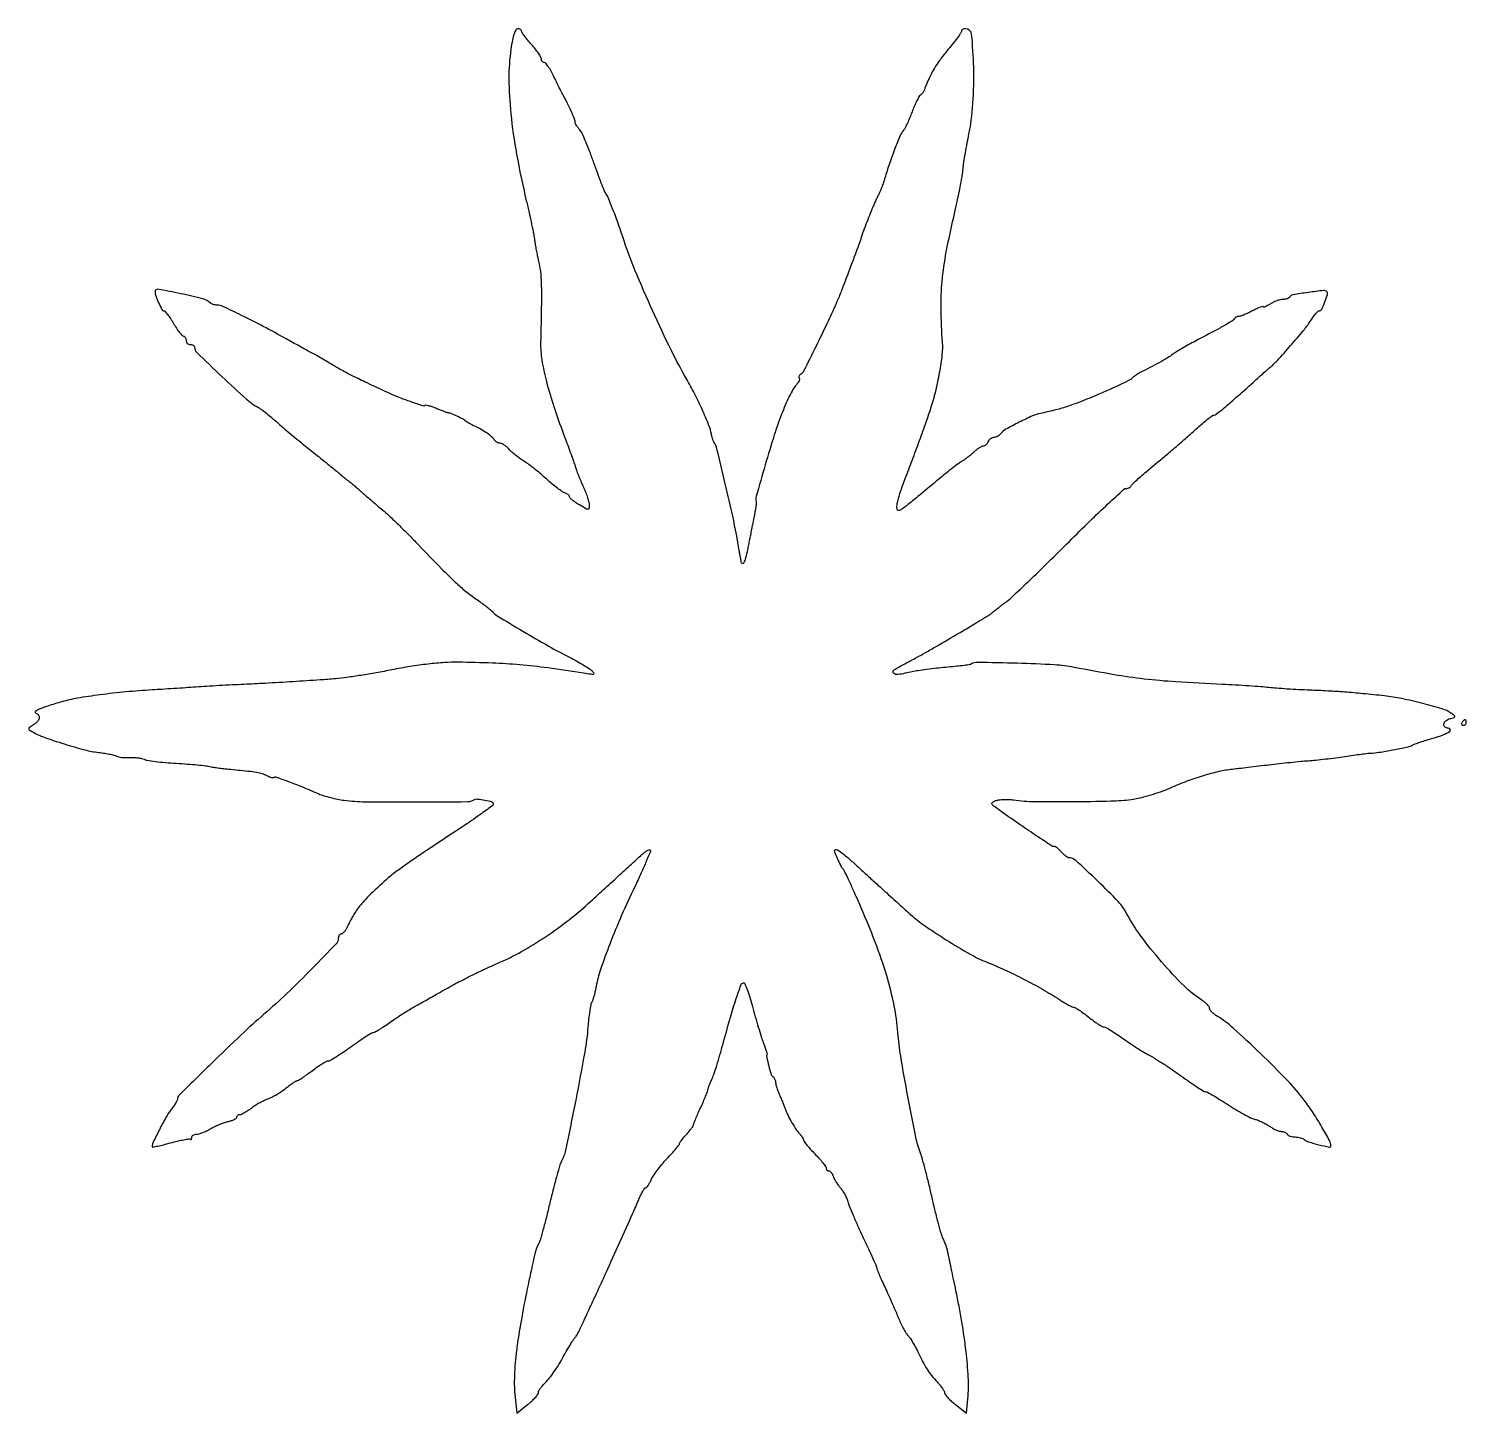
# Model space of a CAD drawing. Extents: x 0 to 510, y 0 to 491.
import ezdxf

# ---------------------------------------------------------------- set-up
doc = ezdxf.new("R2010")
doc.units = 0

msp = doc.modelspace()

# ---------------------------------------------------------------- linework, layer by layer
for points in [[(171.211284, 483.75, 0.038553), (170.494084, 473.300979, 0.023167), (171.176123, 460.881694, 0.019876), (173.217729, 446.491431, 0.012803), (176.668755, 430, -0.003033), (177.650931, 425.724907, -0.003313), (178.551808, 421.562267, -0.003103), (179.276916, 417.990695, -0.016431), (179.597363, 416.020485, 0.009345), (179.832396, 414.433853, 0.005356), (180.172081, 412.528935, 0.005349), (180.554708, 410.620557, 0.008867), (180.923126, 409.020485, -0.032107), (181.637456, 405.091524, -0.02198), (181.962375, 400.567737, -0.0108), (182.005117, 393.617561, -0.001575), (181.742495, 379.5, 0.047026), (182.173294, 373.546185, 0.021669), (183.791296, 365.937987, 0.017701), (186.538778, 356.672635, 0.009649), (190.528309, 345.5, -0.002475), (191.610179, 342.602201, -0.002449), (192.667111, 339.683806, -0.002402), (193.567322, 337.120736, -0.009476), (194.083924, 335.529977, 0.015415), (194.569351, 334.093508, 0.006358), (195.310902, 332.178357, 0.006283), (196.158847, 330.142804, 0.008034), (196.993296, 328.290876, -0.015955), (197.761427, 326.511402, -0.016187), (198.410531, 324.695044, -0.016188), (198.871692, 323.082065, -0.061604), (199, 322.044624, -0.040901), (198.90525, 320.888277, -0.374231), (198.546337, 320.591395, -0.122572), (197.830784, 320.788683, -0.005022), (195.5, 322.132501, -0.016471), (194.159308, 322.984264, -0.023207), (193.028125, 323.835883, -0.020683), (192.182603, 324.597278, -0.201758), (192, 325.031388, 0.166088), (191.876445, 325.393086, 0.057572), (191.485938, 325.793112, 0.04951), (190.919697, 326.166921, 0.040076), (190.25, 326.453573, -0.068584), (189.308653, 326.921464, -0.012), (187.695935, 328.078245, -0.012822), (185.85905, 329.539143, -0.011197), (184.012758, 331.15818, 0.010115), (182.037716, 332.897693, 0.007745), (179.811771, 334.721253, 0.00784), (177.674182, 336.363824, 0.018314), (176.012758, 337.507512, -0.015778), (174.528307, 338.518319, -0.012147), (172.972283, 339.710221, -0.012322), (171.571247, 340.896519, -0.028458), (170.595012, 341.870292, 0.030719), (169.770492, 342.685338, 0.032769), (168.869114, 343.374398, 0.034726), (168.02175, 343.857037, 0.112553), (167.394703, 344, -0.082312), (166.840081, 344.091927, -0.05241), (166.244972, 344.367188, -0.051087), (165.70157, 344.771809, -0.064975), (165.29969, 345.25, 0.072681), (164.367669, 346.325075, 0.028034), (162.798694, 347.53122, 0.023145), (160.681015, 348.838502, 0.013001), (158, 350.236904, -0.008738), (157.006169, 350.74455, -0.010401), (156.0875, 351.259048, -0.009296), (155.332787, 351.721681, -0.064084), (155, 352, 0.091374), (154.253231, 352.55862, 0.00801), (152.109704, 353.578219, 0.009897), (149.947595, 354.513258, 0.056473), (148.745226, 354.853228, -0.043909), (148.281117, 354.971978, -0.004449), (147.209403, 355.359729, -0.005543), (145.939213, 355.848209, -0.004389), (144.576788, 356.403469, 0.014932), (143.23603, 356.917212, 0.022257), (142.033244, 357.278166, 0.018618), (141.054211, 357.486642, 0.24418), (140.711574, 357.378241, -0.283953), (140.055821, 357.223277, -0.003487), (135.77137, 358.682482, -0.010445), (131.386274, 360.313667, -0.014129), (127.5, 361.980945, -0.001897), (120.169337, 365.40809, -0.005494), (115.131434, 367.854733, -0.00782), (111.4224, 369.779693, -0.014707), (108.5, 371.467638, 0.004832), (106.678658, 372.568153, 0.002916), (104.5, 373.838907, 0.00292), (102.32051, 375.07628, 0.005114), (100.5, 376.071512, -0.002094), (98.612101, 377.088817, -0.001015), (96.20625, 378.404591, -0.001007), (93.706211, 379.785038, -0.00145), (91.5, 381.017427, 0.00623), (83.36072, 385.46248, 0.007838), (75.709651, 389.365596, 0.004435), (69.049469, 392.5597, 0.110018), (67.072656, 393, -0.035255), (66.356498, 393.05056, -0.033639), (65.642941, 393.201318, -0.035484), (65.032026, 393.421835, -0.092274), (64.647995, 393.685338, 0.134493), (61.956078, 395.219547, 0.011314), (54.091367, 397.044505, 0.007477), (45.987913, 398.606555, 0.466594), (45, 397.77839, 0.086455), (45.266894, 396.246381, 0.019641), (46.258974, 393.79278, 0.01282), (47.417327, 391.389619, 0.28107), (48.055671, 391, -0.215513), (48.516384, 390.791748, -0.01527), (49.437731, 389.678125, -0.019369), (50.480004, 388.224091, -0.013275), (51.552868, 386.5, 0.013966), (52.628992, 384.775983, 0.020229), (53.681211, 383.321875, 0.016448), (54.613436, 382.21453, 0.21266), (55.095022, 382, -0.162495), (55.440222, 381.884771, -0.096194), (55.734163, 381.559375, -0.077519), (55.932745, 381.073686, -0.058416), (56, 380.5, 0.099038), (56.114514, 379.927543, 0.097945), (56.440625, 379.440625, 0.097945), (56.927543, 379.114514, 0.099038), (57.5, 379, -0.05649), (58.073756, 378.93497, -0.075909), (58.559375, 378.742557, -0.095085), (58.884952, 378.457939, -0.167239), (59, 378.123597, 0.203004), (59.819265, 376.188902, 0.003098), (68.794603, 367.59879, 0.00688), (77.417202, 359.669823, 0.059234), (81.693273, 356.672109, -0.038341), (82.693511, 356.031353, -0.006421), (84.495579, 354.634991, -0.007), (86.574158, 352.93316, -0.006159), (88.695934, 351.100611, 0.004265), (91.05363, 349.048654, 0.002641), (93.856556, 346.67643, 0.002648), (96.649478, 344.362927, 0.004768), (98.967591, 342.5, -0.001814), (101.217496, 340.713658, -0.001201), (103.788623, 338.646875, -0.001209), (106.27703, 336.626764, -0.002351), (108.252001, 335, 0.001533), (109.962123, 333.586689, 0.001709), (111.620221, 332.234375, 0.001576), (113.041149, 331.090954, 0.009006), (113.808211, 330.5, -0.012552), (114.515712, 329.946892, -0.003291), (115.621334, 329.02465, -0.003341), (116.866704, 327.95751, -0.003418), (118.088277, 326.881789, 0.003327), (119.534473, 325.607799, 0.001353), (121.518888, 323.892401, 0.001339), (123.662243, 322.059684, 0.001707), (125.648913, 320.381789, -0.013546), (127.970878, 318.324578, -0.004371), (131.300256, 315.154799, -0.004355), (134.943541, 311.562891, -0.004872), (138.388503, 308.038803, 0.002229), (146.641961, 299.505984, 0.01065), (151.477352, 294.757948, 0.01802), (155.145333, 291.547701, 0.020933), (158.861298, 288.77492, -0.006776), (160.710599, 287.474841, -0.007892), (162.431131, 286.188261, -0.00711), (163.851256, 285.058337, -0.046333), (164.5, 284.417967, 0.081768), (166.385598, 282.802715, 0.002377), (175.43376, 277.374042, 0.005404), (184.609764, 272.061088, 0.010791), (192, 268.095941, -0.008367), (194.598542, 266.717905, -0.009605), (197.03125, 265.313558, -0.008829), (199.044961, 264.049911, -0.053254), (200, 263.270513, -0.052521), (200.642439, 262.467835, -0.507151), (200.508614, 262.121452, -0.100053), (199.67912, 262.06832, -0.005119), (197, 262.461493, 0.005466), (184.261984, 264.321813, 0.011616), (174.36142, 265.423863, 0.012017), (164.632567, 266.043359, 0.006289), (152.5, 266.370758, 0.020745), (147.689106, 266.240426, 0.011453), (141.831273, 265.703091, 0.010756), (135.446964, 264.83015, 0.01024), (129, 263.671107, -0.005004), (123.45707, 262.614554, -0.00531), (118.002619, 261.691021, -0.00566), (113.032212, 260.96122, -0.010639), (109, 260.502856, -0.006215), (103.532961, 260.067411, -0.001299), (93.94124, 259.448344, -0.001444), (84.003796, 258.861691, -0.003294), (76.5, 258.490023, 0.002014), (72.472467, 258.300866, 0.001288), (67.79375, 258.050145, 0.001294), (63.209982, 257.78077, 0.002416), (59.5, 257.535114, -0.000963), (55.892761, 257.285737, -0.000594), (51.646875, 257.005491, -0.000595), (47.448425, 256.738398, -0.001067), (44, 256.530527, 0.008793), (34.654572, 255.82211, 0.009148), (25.462666, 254.792565, 0.00947), (17.431106, 253.588765, 0.028078), (12, 252.352255, 0.006749), (6.949149, 250.825773, 0.02681), (3.918696, 249.683023, 0.078643), (2.639085, 248.860716, 0.568033), (2.75, 248.285555, -0.154083), (3.703677, 247.556209, -0.210502), (3.912948, 246.508785, -0.137763), (3.257682, 245.284858, -0.061878), (1.829603, 244.125658, 0.011401), (0.465058, 243.229604, 0.219856), (0.213488, 242.804272, 0.276987), (0.404824, 242.396928, 0.017363), (1.579603, 241.666082, 0.04431), (5.672833, 239.772774, 0.01057), (12.791446, 237.38576, 0.011017), (20.074602, 235.288568, 0.035984), (25, 234.359706, -0.009502), (27.179289, 234.067114, -0.012061), (29.178125, 233.710434, -0.010135), (30.826882, 233.340053, -0.09095), (31.5, 233.03732, 0.102764), (32.103446, 232.782729, 0.021962), (33.234375, 232.611214, 0.022082), (34.586731, 232.526666, 0.019454), (36, 232.555816, -0.023339), (37.456487, 232.574544, -0.021967), (38.938361, 232.459112, -0.022542), (40.241201, 232.239836, -0.067637), (41.088037, 231.933699, 0.083083), (42.171418, 231.579274, 0.006861), (45.121227, 231.173608, 0.009029), (48.675896, 230.799395, 0.006836), (52.588037, 230.512679, -0.003374), (56.494789, 230.253543, -0.004524), (60.032496, 229.962697, -0.003166), (62.990754, 229.673622, -0.046877), (64.011949, 229.46935, 0.032428), (64.910572, 229.262467, 0.005197), (66.691878, 228.991333, 0.00573), (68.799946, 228.717453, 0.004999), (71.011949, 228.478208, -0.001848), (77.940302, 227.772993, -0.015486), (81.057545, 227.346087, -0.034622), (83.003934, 226.877421, -0.046506), (84.674832, 226.174025, 0.024865), (85.498112, 225.784752, 0.035346), (86.265904, 225.529209, 0.038285), (86.890175, 225.419411, 0.224398), (87.19539, 225.528723, -0.288429), (87.860672, 225.680138, -0.003853), (92.004774, 224.188347, -0.009188), (96.999887, 222.241622, -0.005009), (103.060785, 219.679032, 0.028274), (104.808383, 219.034176, 0.012595), (107.173359, 218.37513, 0.012421), (109.717657, 217.801512, 0.016433), (112.060785, 217.413659, 0.03036), (119.461761, 216.891207, 0.003136), (136.955754, 216.829931, 0.000995), (155.908402, 216.920113, 0.137565), (158.066381, 217.541026, -0.161345), (159.386445, 217.855184, -0.027543), (161.977609, 217.486427, -0.023792), (164.47314, 216.865108, -0.350632), (164.953158, 216.170545, -0.221086), (164.48264, 215.319239, -0.004128), (160.230666, 212.267954, -0.006546), (153.989263, 207.987864, -0.001564), (143.5, 201.042173, 0.00336), (138.685706, 197.829352, 0.003884), (134.14375, 194.702235, 0.003479), (130.337312, 191.998039, 0.022742), (128.5, 190.542052, 0.009582), (122.307793, 184.947211, 0.027492), (118.308378, 180.7553, 0.037168), (115.520168, 176.952259, 0.036329), (113.301865, 172.75, -0.029816), (112.763506, 171.697198, -0.03857), (112.142679, 170.807813, -0.042697), (111.531923, 170.180282, -0.180317), (111.048274, 170, 0.147691), (110.648512, 169.879284, 0.09897), (110.30793, 169.539773, 0.082598), (110.078315, 169.032229, 0.065099), (110, 168.433271, -0.193397), (109.244679, 166.553536, -0.002774), (100.66999, 157.705359, -0.0083), (91.734343, 148.884305, -0.012381), (83.60784, 141.5, 0.010842), (75.583044, 134.25307, 0.004311), (64.877153, 123.979118, 0.000757), (53.520933, 112.857761, 0.201235), (53, 111.615838, -0.118278), (52.873196, 111.087294, -0.014978), (52.306024, 110.051256, -0.016892), (51.542182, 108.845303, -0.013303), (50.63753, 107.591424, 0.034283), (48.860283, 104.89681, 0.010404), (46.539581, 100.584616, 0.00645), (44.353239, 96.171873, 0.112245), (44, 94.618186, 0.467249), (44.177169, 94.469989, 0.005273), (45.901927, 94.798423, 0.01133), (47.991569, 95.268725, 0.006616), (50.474646, 95.922009, -0.008995), (52.994014, 96.57204, -0.013761), (55.201688, 97.035663, -0.008207), (57.035239, 97.33733, -0.237323), (57.474646, 97.192021, 0.16639), (57.672946, 97.094848, 0.258099), (57.845677, 97.163698, 0.12852), (57.963798, 97.420785, 0.043792), (58, 97.833333, -0.14806), (58.134791, 98.278545, -0.098655), (58.514063, 98.65839, -0.082276), (59.080968, 98.915165, -0.064835), (59.75, 99.003738, 0.070371), (60.629706, 99.130082, 0.022131), (61.891661, 99.558686, 0.02162), (63.2744, 100.167738, 0.022369), (64.583316, 100.887673, -0.023768), (65.994232, 101.658579, -0.015409), (67.691121, 102.419871, -0.015499), (69.398257, 103.062268, -0.028185), (70.833316, 103.46339, 0.026066), (72.046264, 103.796896, 0.037877), (73.069786, 104.225011, 0.042494), (73.799461, 104.679251, 0.236529), (74, 105.079455, -0.115129), (74.081939, 105.430595, -0.100417), (74.31335, 105.72959, -0.093487), (74.659368, 105.930261, -0.084981), (75.066722, 106, 0.111479), (75.66185, 106.134359, 0.016779), (76.755182, 106.700281, 0.018131), (78.019747, 107.471164, 0.014772), (79.316722, 108.383934, -0.019318), (80.718644, 109.351629, -0.015413), (82.299287, 110.287777, -0.015682), (83.818436, 111.064279, -0.037482), (85, 111.51745, 0.044243), (86.209475, 112.000153, 0.015953), (87.836022, 112.888872, 0.015679), (89.56541, 113.98113, 0.01797), (91.143904, 115.133516, -0.008256), (92.588313, 116.231647, -0.011656), (93.913075, 117.15797, -0.007943), (95.040455, 117.882203, -0.13968), (95.453896, 118, 0.142386), (95.882078, 118.124457, 0.005568), (97.270814, 119.028125, 0.009501), (98.899144, 120.158971, 0.006527), (100.703794, 121.5, -0.01098), (102.541668, 122.840478, -0.014606), (104.272346, 123.971875, -0.011855), (105.748214, 124.828846, -0.126256), (106.415216, 125, 0.133959), (107.130086, 125.195026, 0.006682), (109.226232, 126.46875, 0.010363), (111.691696, 128.084448, 0.007277), (114.40118, 130, -0.006373), (117.100547, 131.915732, -0.009252), (119.534605, 133.53125, -0.005434), (121.608593, 134.821688, -0.137282), (122.24579, 135, 0.125776), (122.845819, 135.153365, 0.009656), (124.303564, 135.987602, 0.012762), (126.019169, 137.074277, 0.009377), (127.866023, 138.36205, -0.008759), (129.967233, 139.831039, -0.005576), (132.460644, 141.469863, -0.0056), (134.943347, 143.023323, -0.01035), (137, 144.220666, 0.001052), (139.013709, 145.343401, 0.000669), (141.353125, 146.658308, 0.000672), (143.644901, 147.954537, 0.001248), (145.5, 149.013205, -0.006457), (150.944608, 152.045585, -0.007514), (156.198993, 154.782561, -0.007567), (161.500566, 157.343908, -0.006733), (167.086616, 159.848278, 0.026783), (174.963183, 163.76592, 0.018581), (183.43009, 168.983392, 0.018035), (191.816953, 175.040563, 0.019903), (199.464861, 181.5, 0.000206), (204.588997, 186.193515, 0.000187), (209.878349, 191.046013, 0.000175), (214.551728, 195.339643, 0.000816), (217.239569, 197.818917, -0.020488), (218.3311, 198.749022, -0.032647), (219.343193, 199.440655, -0.034839), (220.170643, 199.85532, -0.303949), (220.553786, 199.779547, -0.300641), (220.656003, 199.278665, -0.003008), (219.208517, 195.74517, -0.008466), (217.411145, 191.629416, -0.005238), (215.167192, 186.852449, 0.009711), (210.474292, 176.625403, 0.010186), (206.259616, 166.384177, 0.010235), (202.969561, 157.359097, 0.037969), (201.453482, 151.5, -0.011764), (201.117357, 149.84887, -0.011352), (200.700357, 148.195481, -0.011341), (200.267256, 146.756952, -0.040128), (199.896126, 145.867595, 0.070794), (199.537924, 144.835953, 0.009542), (199.140315, 142.570722, 0.010853), (198.776486, 139.850677, 0.008948), (198.503601, 136.936509, -0.025636), (197.378158, 128.103729, -0.004149), (194.169357, 111.078976, -0.002125), (190.585882, 93.295288, -0.076472), (189.130571, 89.378346, 0.055229), (188.584091, 88.078693, 0.003865), (187.489549, 84.27176, 0.005441), (186.266108, 79.697599, 0.004069), (185.013923, 74.631901, -0.003683), (183.766802, 69.569948, -0.004959), (182.558722, 65.00747, -0.003444), (181.483276, 61.205337, -0.052261), (180.966806, 59.937977, 0.067272), (179.697018, 56.534127, 0.003843), (177.304397, 45.579149, 0.006524), (175.021709, 33.978855, 0.010397), (173.406664, 24, 0.010958), (172.836605, 19.181002, 0.012161), (172.501731, 14.506141, 0.013083), (172.41245, 10.260517, 0.02323), (172.592839, 6.766982), (173.255074, 0.033964), (177.127537, 3.101011, 0.018261), (178.610461, 4.366299, 0.02395), (179.862464, 5.63185, 0.022656), (180.781823, 6.753013, 0.161768), (181, 7.409715, -0.126286), (181.162442, 8.04261, -0.028016), (181.759914, 8.998778, -0.027407), (182.59667, 10.056434, -0.023435), (183.586942, 11.075686, 0.040642), (184.82153, 12.437051, 0.012213), (186.472709, 14.697233, 0.012154), (188.208357, 17.333688, 0.012904), (189.778103, 20, -0.003963), (191.205455, 22.526711, -0.005711), (192.5114, 24.7375, -0.003152), (193.644913, 26.580965, -0.087604), (194.021697, 27, 0.099044), (194.369115, 27.404462, 0.005924), (195.144156, 28.821875, 0.008707), (196.023548, 30.548281, 0.006307), (196.94499, 32.5, -0.000584), (197.98789, 34.7761, -0.000342), (199.242076, 37.5, -0.000342), (200.500732, 40.223802, -0.000581), (201.557652, 42.5, 0.002401), (204.990893, 49.964894, 0.000893), (209.748088, 60.49059, 0.000727), (214.36051, 70.784717, 0.005295), (216.513847, 75.75, -0.013583), (217.252415, 77.378542, -0.020428), (217.991464, 78.751563, -0.016089), (218.662279, 79.8055, -0.247847), (219.030554, 80, 0.217251), (219.379257, 80.159017, 0.029792), (219.878834, 80.808699, 0.029766), (220.40793, 81.69853, 0.02106), (220.897697, 82.753019, -0.048708), (221.629328, 84.124557, -0.014013), (223.019349, 86.090663, -0.013957), (224.719933, 88.231284, -0.014432), (226.519017, 90.249272, 0.00565), (228.236259, 92.108663, 0.008557), (229.683711, 93.768139, 0.004113), (230.868467, 95.198015, 0.172608), (231, 95.567682, -0.119961), (231.074635, 95.874283, -0.022021), (231.367188, 96.383348, -0.022536), (231.771448, 96.960896, -0.018821), (232.25, 97.536725, 0.004951), (233.968357, 99.491453, 0.014292), (235.105957, 100.890617, 0.015514), (235.844618, 101.918656, 0.149095), (236, 102.428158, -0.097074), (236.070506, 102.787892, -0.002251), (236.734375, 104.395669, -0.004921), (237.542005, 106.274743, -0.003307), (238.5, 108.406288, 0.004268), (239.457843, 110.5485, 0.006151), (240.265625, 112.461079, 0.003425), (240.91485, 114.084298, 0.093678), (241, 114.534794, -0.082468), (241.068241, 114.945723, -0.007468), (241.420436, 115.928645, -0.009529), (241.883127, 117.093645, -0.007309), (242.431272, 118.348871, 0.024897), (243.141562, 120.145097, 0.005196), (244.195703, 123.364981, 0.005441), (245.340792, 127.13186, 0.005119), (246.427974, 131, -0.003783), (249.061254, 140.466071, -0.010468), (251.103689, 147.072854, -0.007178), (252.77429, 151.869992, -0.228764), (253.642036, 152.714012, -0.390242), (254.081354, 152.516568, -0.010213), (254.955491, 150.352279, -0.016276), (255.903734, 147.591817, -0.009738), (256.858863, 144.2559, 0.004123), (257.858514, 140.610293, 0.00385), (258.940661, 136.897046, 0.003836), (259.952483, 133.61385, 0.013081), (260.683097, 131.5, -0.004764), (261.248517, 129.948192, -0.007416), (261.703152, 128.59915, -0.002894), (262.066751, 127.441929, -0.198167), (262.048161, 127.241788, 0.176855), (261.912904, 126.23691, 0.010541), (262.644664, 123.212296, 0.010408), (263.503256, 120.218239, 0.18123), (264.113363, 119.429938, -0.090583), (264.452847, 119.123522, -0.053169), (264.73955, 118.655518, -0.050861), (264.934233, 118.108235, -0.060105), (265, 117.563107, 0.066639), (265.099037, 116.82332, 0.012113), (265.496215, 115.494226, 0.012849), (266.042543, 113.951288, 0.011341), (266.689242, 112.372124, -0.001732), (267.34599, 110.852367, -0.00243), (267.921078, 109.490561, -0.001438), (268.396744, 108.33942, -0.032671), (268.5106, 108, 0.049464), (269.15994, 106.260002, 0.013766), (270.514522, 103.68053, 0.014111), (272.024275, 101.15792, 0.042232), (273.242828, 99.561439, -0.018186), (273.915574, 98.762708, -0.022079), (274.483831, 97.965837, -0.021348), (274.896544, 97.265676, -0.123101), (275, 96.851839, 0.16544), (275.159246, 96.383731, 0.00841), (276.175, 95.108558, 0.012691), (277.467483, 93.619493, 0.008794), (279, 92, -0.010922), (280.532254, 90.36692, -0.015224), (281.825, 88.836053, -0.011582), (282.817974, 87.523485, -0.157404), (283, 86.9596, 0.096161), (283.071098, 86.593338, 0.097222), (283.273955, 86.281883, 0.098592), (283.576731, 86.073357, 0.101992), (283.932612, 86, -0.163147), (284.333016, 85.865778, -0.060375), (284.766661, 85.447391, -0.051702), (285.164969, 84.83863, -0.042211), (285.462301, 84.118778, 0.043759), (285.83012, 83.236022, 0.018199), (286.470765, 82.113604, 0.017841), (287.248356, 80.954065, 0.022016), (288.05692, 79.93437, -0.032641), (288.868193, 78.8654, -0.022158), (289.653555, 77.554103, -0.022377), (290.301623, 76.214453, -0.041028), (290.687214, 75.065592, 0.036327), (291.186469, 73.530435, 0.004402), (292.55585, 70.253707, 0.00521), (294.260385, 66.385721, 0.00427), (296.159983, 62.287452, -0.002353), (298.015015, 58.325227, -0.003626), (299.578245, 54.879574, -0.001215), (300.898802, 51.892283, -0.103821), (301, 51.410167, 0.097486), (301.090131, 50.952286, 0.002911), (301.843818, 49.142149, 0.005692), (302.771899, 47.016969, 0.003887), (303.872573, 44.622715, -0.003349), (305.104973, 41.949513, -0.002476), (306.433739, 38.976672, -0.002502), (307.661078, 36.155687, -0.005619), (308.557609, 34, 0.015239), (309.377657, 32.130475, 0.013465), (310.342651, 30.234375, 0.013651), (311.305001, 28.572917, 0.039449), (312.089185, 27.5, -0.028657), (312.862695, 26.488217, -0.012361), (313.779949, 25.059375, -0.012185), (314.683875, 23.486513, -0.015785), (315.430902, 22, 0.010707), (317.213833, 18.360484, 0.022891), (318.775921, 15.649288, 0.026812), (320.405954, 13.376116, 0.022073), (322.374009, 11.131506, -0.01863), (323.379401, 10.000632, -0.022789), (324.228615, 8.869284, -0.022096), (324.845337, 7.872677, -0.128185), (325, 7.27931, 0.168309), (325.207324, 6.680856, 0.019989), (326.133301, 5.596898, 0.022079), (327.380478, 4.363822, 0.016429), (328.858047, 3.112429), (332.716094, 0.056799), (333.306051, 6.374505, 0.038182), (333.41391, 12.79989, 0.013791), (332.618725, 21.904072, 0.012851), (331.131606, 32.426205, 0.010772), (329.028912, 43.5, -0.000356), (328.172444, 47.548524, -0.0004), (327.354562, 51.44375, -0.000366), (326.663487, 54.760331, -0.002162), (326.310162, 56.5, 0.018887), (325.993263, 57.830536, 0.01203), (325.529527, 59.353125, 0.012084), (325.00184, 60.82671, 0.0219), (324.489335, 62, -0.042901), (323.871037, 63.594698, -0.004965), (322.831435, 67.290625, -0.005945), (321.688673, 71.722046, -0.004821), (320.565675, 76.5, 0.00414), (319.428618, 81.367498, 0.004535), (318.243758, 86.069789, 0.004248), (317.160039, 90.072587, 0.022564), (316.450845, 92.226942, -0.040597), (314.783677, 97.981595, -0.003889), (311.980704, 112.319386, -0.00493), (309.441858, 126.643234, -0.02276), (308.433755, 135, 0.031397), (307.101502, 144.641138, 0.022636), (304.463213, 155.177511, 0.019205), (300.391891, 167.10168, 0.011383), (294.675767, 181, 0.002519), (292.702006, 185.443686, 0.00387), (290.944162, 189.26875, 0.001349), (289.395314, 192.548373, 0.106123), (289.048145, 193, -0.101235), (288.466014, 193.742315, -0.006882), (287.29465, 196.170363, -0.006833), (286.189709, 198.630968, -0.102456), (286, 199.547053, -0.462845), (286.461765, 199.939023, -0.100995), (287.578942, 199.512831, -0.035935), (289.540463, 198.059711, -0.008969), (292.521796, 195.405736, 0.001263), (294.912405, 193.210656, 0.000575), (298.047901, 190.352789, 0.00057), (301.35944, 187.348319, 0.000783), (304.3434, 184.655736, -0.000239), (307.049499, 182.219223, -0.000313), (309.519137, 179.99068, -0.000228), (311.587449, 178.120221, -0.002963), (312.353051, 177.41892, 0.034695), (317.544564, 173.236558, 0.011643), (325.662423, 167.853839, 0.011626), (334.015961, 162.858127, 0.035079), (339.999498, 160.000198, -0.014498), (346.252626, 157.323499, -0.01072), (353.012321, 154.017328, -0.010638), (359.697705, 150.385853, -0.013324), (365.730128, 146.72437, 0.00876), (367.414463, 145.680881, 0.011816), (368.975904, 144.800284, 0.008953), (370.299298, 144.12477, 0.114005), (370.839397, 144, -0.138035), (371.376953, 143.848715, -0.009077), (372.750068, 142.974726, -0.012608), (374.363315, 141.846725, -0.009057), (376.109269, 140.509706, 0.010663), (377.867553, 139.172182, 0.014334), (379.518636, 138.041835, 0.011394), (380.927051, 137.180523, 0.129933), (381.549917, 137.009706, -0.127907), (382.209103, 136.83175, -0.007276), (384.039258, 135.752879, -0.010748), (386.194132, 134.375597, -0.007655), (388.549917, 132.744776, 0.00732), (391.084618, 130.987586, 0.006434), (393.780288, 129.226565, 0.006478), (396.253912, 127.700247, 0.019279), (398, 126.743308, -0.022897), (399.829664, 125.723289, -0.005946), (402.675, 123.914523, -0.006034), (405.871871, 121.773052, -0.006125), (409, 119.565576, 0.005626), (411.949605, 117.479663, 0.008151), (414.6044, 115.709893, 0.004673), (416.867997, 114.283369, 0.122871), (417.546893, 114.067044, -0.110469), (418.222486, 113.869846, -0.005137), (420.311999, 112.689185, -0.008295), (422.771835, 111.21073, -0.005843), (425.489914, 109.470607, 0.00976), (428.317627, 107.691376, 0.010902), (431.111417, 106.090645, 0.010277), (433.543272, 104.83094, 0.055263), (434.943021, 104.324779, -0.034168), (436.112689, 103.956701, -0.01738), (437.528609, 103.344759, -0.017182), (438.951434, 102.609329, -0.024585), (440.15437, 101.854172, 0.0243), (441.283421, 101.1445, 0.024012), (442.4804, 100.544663, 0.024712), (443.576423, 100.123185, 0.079594), (444.345354, 100, -0.058337), (444.978973, 99.92582, -0.050403), (445.612134, 99.70625, -0.052983), (446.150998, 99.382949, -0.093006), (446.5, 99, 0.123387), (446.894786, 98.615893, 0.047457), (447.594775, 98.29375, 0.0433), (448.455898, 98.073939, 0.040867), (449.359017, 98, -0.034206), (450.286672, 97.936462, -0.031765), (451.220774, 97.746837, -0.033296), (452.029431, 97.469529, -0.085167), (452.55, 97.13817, 0.11048), (454.102657, 96.255956, 0.014903), (457.742791, 95.260913, 0.009599), (461.482398, 94.433166, 0.475657), (461.995815, 94.85633, 0.122357), (461.512466, 96.749235, 0.008753), (458.838244, 101.518749, 0.013158), (455.68721, 106.602884, 0.017262), (452.532712, 111.062209, 0.028879), (446.598467, 117.995224, 0.009337), (437.0506, 127.563176, 0.008221), (427.33874, 136.634915, 0.048483), (421.75, 140.778631, -0.028922), (420.697326, 141.497164, -0.035401), (419.807812, 142.289274, -0.038136), (419.17914, 143.041369, -0.156257), (419, 143.600598, 0.15366), (418.822222, 144.165417, 0.036512), (418.192188, 144.939984, 0.034187), (417.302688, 145.763001, 0.028009), (416.25, 146.518099, -0.054309), (409.948389, 151.559508, -0.018375), (401.922281, 160.161367, -0.018755), (394.39777, 169.532524, -0.041676), (389.571618, 177.304015, 0.073003), (386.649183, 181.413488, 0.010489), (379.343047, 188.727001, 0.006287), (371.53134, 196.038735, 0.187082), (369.05216, 197, -0.144223), (368.65845, 197.115976, -0.022942), (367.996312, 197.5875, -0.023803), (367.247383, 198.234213, -0.018838), (366.5, 199, 0.019822), (365.749713, 199.765745, 0.024687), (364.99205, 200.4125, 0.024181), (364.319043, 200.88175, 0.141055), (363.908221, 201, -0.144984), (362.972782, 201.277071, -0.001858), (357.770633, 204.682676, -0.005303), (351.841164, 208.686903, -0.003639), (345.19632, 213.349394, -0.005216), (342.438155, 215.358537, -0.115453), (341.801884, 216.112537, -0.390633), (341.958851, 216.671467, -0.048718), (343.19632, 217.276644, -0.056299), (344.358013, 217.567102, -0.022348), (345.998294, 217.711556, -0.021778), (347.799566, 217.710841, -0.025527), (349.5, 217.548831, 0.033544), (356.93381, 216.960562, 0.005459), (371.413241, 216.946242, 0.005243), (385.897763, 217.241977, 0.037138), (392.887727, 217.979641, 0.020618), (395.688918, 218.607854, 0.011266), (399.068838, 219.595808, 0.011211), (402.463172, 220.755919, 0.0175), (405.323713, 221.920905, -0.01595), (411.027281, 224.264386, -0.016356), (416.821403, 226.218275, -0.017286), (422.325088, 227.670385, -0.027305), (427.136389, 228.490332, 0.000766), (429.381352, 228.75132, 0.000246), (432.715064, 229.145721, 0.000245), (436.425712, 229.588408, 0.000274), (440, 230.01859, -0.002698), (443.657113, 230.440764, -0.00213), (447.61875, 230.859368, -0.002153), (451.300623, 231.216543, -0.005345), (454, 231.437601, 0.007776), (456.636523, 231.666421, 0.003506), (460.0875, 232.044547, 0.00347), (463.72643, 232.494735, 0.004731), (467, 232.954355, -0.002155), (469.981786, 233.388684, -0.00274), (472.7375, 233.76257, -0.002146), (475.050512, 234.053404, -0.022635), (476, 234.125255, 0.031786), (479.036874, 234.411009, 0.007704), (484.005926, 235.278196, 0.005845), (488.961427, 236.282081, 0.064337), (490.868413, 236.956782, -0.030546), (491.833792, 237.37348, -0.005378), (493.699775, 238.024434, -0.005811), (495.907933, 238.739751, -0.005195), (498.215926, 239.431665, 0.019324), (501.835374, 240.629172, 0.057728), (504.153096, 241.816682, 0.389388), (504.330579, 242.544044, 0.273391), (503.559017, 243, -0.179525), (502.393015, 243.432596, -0.272229), (502.053165, 244.429049, -0.173835), (502.773737, 245.611968, -0.105921), (504.25, 246.358877, 0.009827), (505.714661, 246.77528, 0.295478), (505.950299, 247.055297, 0.269095), (505.801796, 247.405763, 0.008521), (504.5, 248.349395, 0.079427), (501.502483, 249.803503, 0.010011), (494.54501, 251.752417, 0.012713), (487.101071, 253.477111, 0.023861), (481, 254.427534, 0.002832), (473.336628, 255.205415, 0.004833), (466.926163, 255.756976, 0.005269), (460.913902, 256.152101, 0.004355), (454.5, 256.449777, -0.003598), (450.651269, 256.62256, -0.002921), (446.528125, 256.861565, -0.002951), (442.730527, 257.126487, -0.007666), (440, 257.375328, 0.007536), (437.153748, 257.635461, 0.002363), (432.884375, 257.940567, 0.002361), (428.11478, 258.236155, 0.002611), (423.5, 258.476116, -0.004273), (407.003799, 259.388891, -0.012772), (395.748075, 260.397439, -0.01397), (385.113794, 261.926916, -0.005987), (371, 264.535427, 0.035095), (363.96018, 265.416939, 0.006309), (350.748123, 265.969396, 0.00274), (336.773446, 266.300565, 0.138473), (334.148613, 265.610779, -0.099867), (333.64654, 265.437065, -0.00274), (331.34053, 265.138989, -0.005555), (328.612473, 264.83228, -0.00377), (325.5, 264.541016, 0.006051), (322.143796, 264.211492, 0.00544), (318.675, 263.79023, 0.005459), (315.571717, 263.344524, 0.017066), (313.5, 262.951039, -0.014557), (308.441528, 261.963953, -0.257348), (306.925261, 262.50059, -0.462585), (307.084293, 263.631804, -0.021028), (310.926641, 265.844745, 0.002569), (315.09752, 268.046056, 0.005824), (318.223899, 269.7638, 0.003645), (322.071163, 271.97348, 0.000508), (330, 276.615416, 0.001978), (334.443676, 279.246723, 0.003037), (338.26875, 281.563863, 0.001029), (341.55468, 283.59112, 0.084714), (342, 283.984757, -0.052986), (342.369912, 284.355874, -0.003653), (343.528125, 285.280747, -0.005173), (344.931458, 286.361353, -0.003863), (346.5, 287.524638, 0.030143), (348.948801, 289.54847, 0.002613), (354.837182, 295.102223, 0.003433), (361.78628, 301.817032, 0.002659), (369.264877, 309.221775, -0.003493), (376.558961, 316.419781, -0.005505), (382.929346, 322.483896, -0.001703), (388.502603, 327.638121, -0.187904), (389.431543, 328, 0.056909), (389.992417, 328.064045, 0.058331), (390.519474, 328.252813, 0.064523), (390.935915, 328.531233, 0.121364), (391.166667, 328.860641, -0.105689), (391.500435, 329.369953, -0.005903), (392.870833, 330.694217, -0.008882), (394.560356, 332.232916, -0.006373), (396.5, 333.894044, 0.000604), (403.157145, 339.463445, 0.002647), (407.069613, 342.780122, 0.003714), (410.280125, 345.5727, 0.002156), (414.096623, 348.971891, -0.006478), (416.2979, 350.898606, -0.009623), (418.279003, 352.522993, -0.005256), (419.977649, 353.833242, -0.163051), (420.475423, 354, 0.169308), (421.360748, 354.308632, 0.005999), (424.205123, 356.622289, 0.007662), (428.219942, 360.07446, 0.002049), (434.5, 365.690181, -0.000716), (436.473445, 367.464354, -0.000963), (438.266172, 369.065205, -0.000656), (439.774799, 370.403608, -0.010308), (440.299733, 370.84913, 0.035805), (443.0087, 373.396751, 0.006171), (447.722995, 378.641739, 0.006352), (452.308203, 384.007506, 0.032841), (454.602792, 387.162833, -0.015446), (455.595465, 388.63271, -0.0218), (456.574868, 389.872832, -0.018851), (457.443025, 390.805186, -0.198378), (457.914719, 391, 0.287118), (458.731352, 391.51107, 0.019762), (459.873762, 394.118877, 0.019922), (460.806146, 396.809905, 0.276514), (460.565867, 397.767466, 0.229017), (459.386453, 398.178215, 0.006514), (453.938114, 397.476059, 0.006734), (448.523582, 396.631879, 0.215519), (447.439188, 395.901605, -0.121517), (447.085949, 395.555377, -0.04794), (446.465151, 395.264846, -0.043783), (445.703095, 395.066685, -0.041747), (444.9058, 395, 0.060495), (443.973897, 394.886835, 0.026783), (442.786092, 394.525591, 0.026032), (441.553505, 394.003235, 0.031797), (440.464817, 393.38499, -0.016526), (439.518753, 392.808864, -0.032311), (438.72404, 392.425619, -0.045049), (438.162082, 392.25504, -0.475512), (438, 392.386933, 0.495763), (437.81334, 392.528918, 0.02122), (436.902788, 392.234585, 0.022158), (435.697893, 391.726032, 0.012078), (434.264809, 391.001943, -0.01204), (432.748124, 390.23547, -0.014294), (431.279772, 389.588071, -0.013146), (430.019786, 389.113252, -0.083719), (429.348142, 389, 0.058346), (428.87152, 388.944192, 0.056713), (428.415809, 388.779688, 0.061618), (428.047781, 388.537087, 0.112137), (427.833333, 388.25, -0.14616), (427.228254, 387.543877, -0.012051), (425.1376, 386.268001, -0.008218), (421.548114, 384.272402, -0.001132), (414, 380.258865, 0.004143), (411.41868, 378.8663, 0.005124), (409.038691, 377.524816, 0.004244), (407.063208, 376.36203, 0.03758), (406.238097, 375.77842, -0.035293), (404.682528, 374.667453, -0.008142), (401.906913, 373.028685, -0.008397), (398.650072, 371.248345, -0.008267), (395.318381, 369.568781, 0.015032), (394.058525, 368.912141, 0.017494), (392.903973, 368.211389, 0.016686), (391.975669, 367.557225, 0.092762), (391.566926, 367.108289, -0.139717), (391.009156, 366.599418, -0.003426), (387.860219, 365.058463, -0.00717), (384.100371, 363.316307, -0.004787), (379.748545, 361.424902, -0.005869), (373.166768, 358.729562, -0.014864), (368.306121, 356.970592, -0.017967), (363.926412, 355.703781, -0.013262), (359, 354.60675, 0.057445), (356.180908, 353.711946, 0.011549), (351.421374, 351.440871, 0.009561), (346.750128, 348.964678, 0.093148), (345.035716, 347.543035, -0.047936), (344.441607, 346.952627, -0.041425), (343.717412, 346.453266, -0.04349), (342.978423, 346.110816, -0.086973), (342.34617, 346, 0.095347), (341.764533, 345.888068, 0.066847), (341.182023, 345.559375, 0.064538), (340.686979, 345.073427, 0.074982), (340.361626, 344.5, -0.058085), (340.061215, 343.926395, -0.059006), (339.638279, 343.440625, -0.065062), (339.16266, 343.110594, -0.119737), (338.707462, 343, 0.117173), (338.148191, 342.867112, 0.025246), (337.276871, 342.37164, 0.025046), (336.3028, 341.679751, 0.021628), (335.351938, 340.860903, -0.013734), (334.339218, 339.960562, -0.010296), (333.177686, 339.023838, -0.010427), (332.047042, 338.186899, -0.023374), (331.14767, 337.610903, 0.029789), (330.045736, 336.885089, 0.004375), (327.918208, 335.265185, 0.004927), (325.43657, 333.301671, 0.004214), (322.860183, 331.185473, -0.001284), (316.479865, 325.881883, -0.005456), (312.621828, 322.761889, -0.006116), (310.025715, 320.759985, -0.07497), (308.92659, 320.166667, -0.475099), (308.155192, 320.630883, -0.08246), (308.199444, 322.593846, -0.034936), (309.141683, 326.180095, -0.010323), (311.076314, 331.52281, 0.002725), (313.500878, 337.913474, 0.002037), (316.105806, 344.981811, 0.002048), (318.48954, 351.616545, 0.005081), (320.16585, 356.5, 0.021335), (321.842379, 362.378197, 0.014829), (323.251612, 369.138481, 0.014403), (324.189624, 375.471054, 0.048135), (324.282142, 379.665005, -0.014739), (323.743746, 391.711584, -0.027247), (324.128547, 401.499347, -0.024444), (325.617253, 411.864365, -0.009568), (328.639989, 426, 0.004898), (329.60849, 430.330932, 0.004963), (330.487562, 434.661226, 0.004838), (331.178526, 438.443729, 0.020173), (331.480329, 440.740345, -0.013652), (331.735736, 442.901703, -0.004508), (332.225999, 446.061222, -0.004486), (332.832975, 449.556734, -0.005075), (333.47949, 452.89944, 0.033058), (335.054107, 464.482733, 0.024482), (335.313489, 477.408528, 0.016316), (334.600863, 488.97755, 0.386899), (332.378439, 491, 0.054976), (331.85113, 490.941846, 0.074596), (331.404916, 490.769496, 0.094105), (331.105565, 490.514698, 0.171134), (331, 490.215305, -0.132528), (330.876883, 489.75897, -0.013284), (330.278015, 488.790055, -0.01595), (329.483487, 487.658263, -0.012031), (328.542177, 486.465305, 0.004962), (324.957277, 482.051784, 0.015297), (322.656169, 478.971791, 0.021449), (321.017329, 476.40463, 0.023106), (319.647872, 473.768172, 0.004936), (318.979235, 472.282874, 0.006391), (318.396933, 470.906918, 0.004925), (317.936328, 469.746008, 0.055678), (317.81094, 469.268172, -0.094721), (317.684717, 468.904724, -0.031315), (317.37104, 468.4319, -0.029889), (316.949263, 467.93932, -0.029796), (316.471345, 467.5, 0.089934), (315.889801, 466.820179, 0.015531), (315.078413, 465.325, 0.016459), (314.228557, 463.487585, 0.014062), (313.452642, 461.5, -0.011261), (312.675469, 459.475791, -0.011938), (311.822039, 457.528125, -0.011609), (311.00967, 455.888767, -0.052277), (310.417486, 455, 0.0728), (309.294525, 453.155443, 0.007737), (307.396907, 448.486565, 0.010065), (305.451437, 443.164241, 0.011514), (303.812627, 438, -0.011863), (303.328245, 436.477298, -0.008434), (302.716415, 434.79375, -0.008521), (302.077694, 433.206068, -0.017881), (301.516834, 432, 0.006369), (300.955237, 430.861639, 0.003851), (300.317752, 429.5, 0.003857), (299.705431, 428.137815, 0.006761), (299.222741, 427, 0.00355), (298.052786, 424.07585, 0.002641), (296.80125, 420.831922, 0.001146), (295.633269, 417.734934, 0.041254), (295.425204, 417, -0.04133), (295.047269, 415.665814, -0.000443), (291.684888, 406.720347, -0.001296), (288.538735, 398.437734, -0.009458), (286.945258, 394.5, -0.009328), (283.692492, 387.256944, -0.005045), (279.434475, 378.461067, -0.001354), (274.974166, 369.540262, -0.138596), (274.048205, 368.529792, 0.070421), (273.671272, 368.216035, 0.086105), (273.426378, 367.829059, 0.100194), (273.348719, 367.431074, 0.137498), (273.449108, 367.082345, -0.205431), (273.513471, 366.651668, -0.049444), (273.256503, 365.95993, -0.04273), (272.776202, 365.158483, -0.03119), (272.116958, 364.355914, 0.062467), (271.229092, 363.125959, 0.010999), (269.914359, 360.59122, 0.011768), (268.500023, 357.531215, 0.010339), (267.165903, 354.273981, 0.015812), (264.600259, 346.938165, 0.005672), (261.396748, 336.33778, 0.001928), (258.225394, 325.23729, 0.124168), (258.170814, 323.242508, -0.081289), (258.198452, 322.762328, -0.007063), (258.052859, 321.543112, -0.009142), (257.83078, 320.086151, -0.006976), (257.536415, 318.5, -0.000039), (257.200567, 316.821898, -0.000035), (256.853185, 315.0875, -0.000035), (256.541962, 313.534777, -0.000113), (256.334235, 312.5, 0.000527), (256.124179, 311.449112, 0.000152), (255.801936, 309.825494, 0.000153), (255.439859, 307.995313, 0.000163), (255.086612, 306.203809, -0.016309), (254.435453, 303.384308, -0.052268), (253.749716, 301.584488, -0.365229), (253.253991, 301.373742, -0.299961), (252.875, 301.833333, 0.007459), (252.813677, 302.334927, 0.00583), (252.732643, 302.877604, 0.005898), (252.645331, 303.381161, 0.014305), (252.565911, 303.75, -0.015324), (252.46043, 304.244768, -0.001144), (252.217579, 305.601562, -0.001584), (251.936692, 307.221771, -0.001202), (251.638607, 309, 0.012741), (249.978905, 317.669082, 0.00485), (247.241199, 329.666909, 0.002082), (244.275907, 341.878956, 0.077796), (243.175001, 344.5, -0.042513), (242.918573, 345.007383, -0.017847), (242.657982, 345.727329, -0.017506), (242.432563, 346.521432, -0.021769), (242.281559, 347.273885, 0.056748), (241.443871, 350.325677, 0.010025), (239.120873, 355.799977, 0.011447), (236.312051, 361.700948, 0.015745), (233.503056, 366.859474, -0.018889), (228.147502, 376.843499, -0.007256), (221.440119, 391.088429, -0.007165), (215.196856, 405.404992, -0.021167), (211.472182, 415.46593, 0.007065), (209.632344, 420.901649, 0.006879), (207.623848, 426.332084, 0.004399), (205.733057, 431.110176, 0.070472), (204.861952, 432.60953, -0.070314), (204.384121, 433.431386, -0.00374), (203.262375, 436.25004, -0.005812), (201.988361, 439.638315, -0.004196), (200.643458, 443.444692, 0.008312), (199.241963, 447.309664, 0.010109), (197.796697, 450.87926, 0.008814), (196.472993, 453.823187, 0.067079), (195.649324, 455.096592, -0.019589), (195.017934, 455.895307, -0.02283), (194.484489, 456.702281, -0.022608), (194.100534, 457.416543, -0.112478), (194, 457.857793, 0.097914), (193.794665, 458.896293, 0.005967), (192.5496, 461.822013, 0.009805), (191.178233, 464.781805, 0.020903), (189.979944, 467, -0.015529), (189.489681, 467.884679, -0.002648), (188.61824, 469.601562, -0.002887), (187.616736, 471.630028, -0.00257), (186.59868, 473.75, 0.015335), (185.568768, 475.761417, 0.022454), (184.531506, 477.457812, 0.019126), (183.592636, 478.740248, 0.229034), (183.055324, 479, -0.117675), (182.652734, 479.09608, -0.10052), (182.309772, 479.367188, -0.092628), (182.079368, 479.77261, -0.083048), (181.999218, 480.25, 0.132338), (181.810012, 480.950591, 0.016788), (180.97077, 482.287736, 0.018735), (179.83925, 483.834667, 0.01457), (178.499218, 485.431653, -0.009606), (177.15874, 486.997345, -0.013482), (176.027895, 488.448772, -0.009728), (175.151601, 489.688082, -0.150114), (175, 490.181653, 0.163186), (174.895333, 490.493813, 0.096038), (174.599677, 490.759611, 0.077284), (174.158421, 490.939197, 0.05813), (173.637199, 491, 0.270071), (172.964141, 490.607851, 0.048234), (172.34777, 489.224995, 0.032934), (171.765574, 487.010235, 0.011404)], [(508.5, 245, 0.082592), (508.343488, 244.6179, 0.161196), (508.3746, 244.29375, 0.182303), (508.586039, 244.078288, 0.108972), (508.940983, 244, 0.093332), (509.345238, 244.076123, 0.09642), (509.688914, 244.29375, 0.099167), (509.918938, 244.618444, 0.105053), (510, 245, 0.042167), (509.967655, 245.382849, 0.061769), (509.870461, 245.70625, 0.081139), (509.727648, 245.92554, 0.210953), (509.559017, 246, 0.151918), (509.34829, 245.934461, 0.038439), (509.066025, 245.70625, 0.035638), (508.768994, 245.382774, 0.029505)]]:
    msp.add_lwpolyline(points, format="xyb", close=True)

doc.saveas('drawing.dxf')
